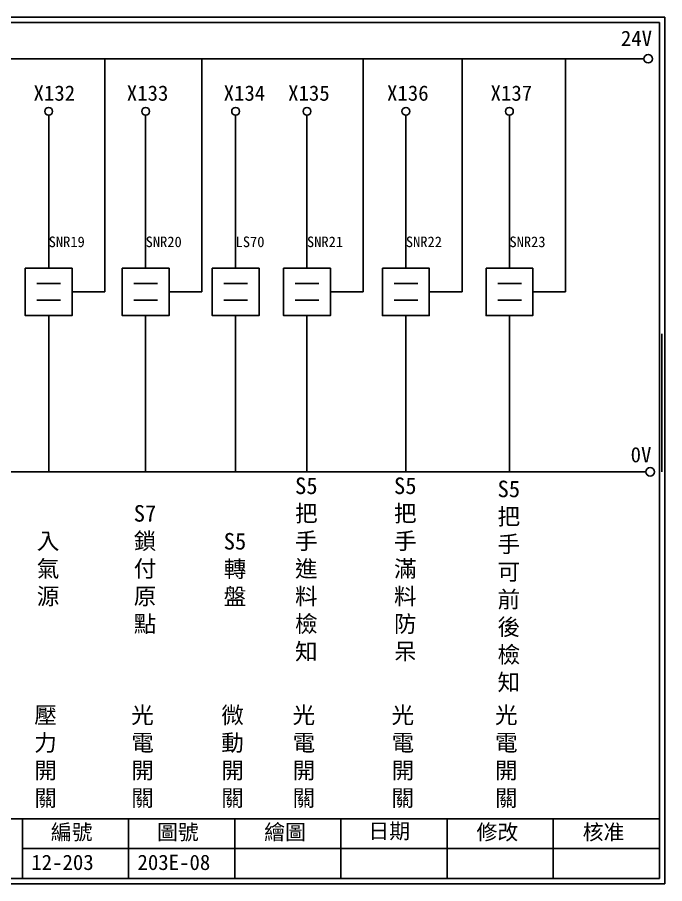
# Model space of a CAD drawing. Extents: x 325 to 612, y 3 to 207.
# Drawn here: x 459.9 to 612.3, y 3 to 207 of the extents above; entities that cross this region are included whole.
import ezdxf

# ---------------------------------------------------------------- set-up
doc = ezdxf.new("R2010")
doc.units = 0
doc.layers.get('0').update_dxf_attribs({"linetype": 'CONTINUOUS'})
doc.layers.add('圖框層', color=7, linetype='CONTINUOUS')
doc.layers.add('標尺寸層', color=3, linetype='CONTINUOUS')
doc.styles.add('CNS', font='romanc.shx', dxfattribs={"bigfont": 'chineset.shx'})
doc.styles.add('STSL', font='KAIU.TTF')

msp = doc.modelspace()

# ---------------------------------------------------------------- linework, layer by layer
for p, q in [((480.49, 142.31), (480.49, 197.22)), ((503.33, 142.31), (503.33, 197.22)), ((541.31, 142.31), (541.31, 197.22)), ((564.61, 142.31), (564.61, 197.22)), ((588.98, 142.31), (588.98, 197.22)), ((467.27, 147.89), (467.27, 183.91)), ((490.1, 147.89), (490.1, 183.91)), ((511.28, 147.89), (511.28, 183.91)), ((528.09, 147.89), (528.09, 183.91)), ((551.38, 147.89), (551.38, 183.91)), ((575.76, 147.89), (575.76, 183.91)), ((472.78, 142.31), (480.49, 142.31)), ((495.62, 142.31), (503.33, 142.31)), ((533.6, 142.31), (541.31, 142.31)), ((556.9, 142.31), (564.61, 142.31)), ((581.27, 142.31), (588.98, 142.31)), ((467.27, 136.73), (467.27, 99.96)), ((490.1, 136.73), (490.1, 99.96)), ((511.28, 136.73), (511.28, 99.96)), ((528.09, 136.73), (528.09, 99.96)), ((551.38, 136.73), (551.38, 99.96)), ((575.76, 136.73), (575.76, 99.96))]:
    msp.add_line(p, q)
for points in [[(461.75, 147.89), (472.78, 147.89), (472.78, 136.73), (461.75, 136.73)], [(484.59, 147.89), (495.62, 147.89), (495.62, 136.73), (484.59, 136.73)], [(505.77, 147.89), (516.8, 147.89), (516.8, 136.73), (505.77, 136.73)], [(522.57, 147.89), (533.6, 147.89), (533.6, 136.73), (522.57, 136.73)], [(545.87, 147.89), (556.9, 147.89), (556.9, 136.73), (545.87, 136.73)], [(570.25, 147.89), (581.27, 147.89), (581.27, 136.73), (570.25, 136.73)]]:
    msp.add_lwpolyline(points, close=True)
for centre in [(608.44, 197.22), (608.92, 99.96)]:
    msp.add_circle(centre, 1)
at = {"layer": '圖框層', "color": 7}
for p, q in [((612.32, 206.97), (325.32, 206.97)), ((612.32, 3), (612.32, 206.97)), ((611.07, 205.72), (326.57, 205.72)), ((611.07, 4.25), (611.07, 205.72)), ((326.57, 18.25), (611.07, 18.25)), ((461.07, 4.25), (461.07, 18.25)), ((486.07, 4.25), (486.07, 18.25)), ((511.07, 4.25), (511.07, 18.25)), ((536.07, 4.25), (536.07, 18.25)), ((561.07, 4.25), (561.07, 18.25)), ((586.07, 4.25), (586.07, 18.25)), ((461.07, 11.25), (611.07, 11.25)), ((326.57, 4.25), (611.07, 4.25)), ((325.32, 3), (612.32, 3))]:
    msp.add_line(p, q, dxfattribs=at)
at = {"layer": '標尺寸層', "color": 7}
for p, q in [((329.84, 197.22), (607.44, 197.22)), ((464.51, 144.34), (470.07, 144.34)), ((487.34, 144.34), (492.91, 144.34)), ((508.52, 144.34), (514.09, 144.34)), ((525.33, 144.34), (530.89, 144.34)), ((548.62, 144.34), (554.19, 144.34)), ((573, 144.34), (578.57, 144.34)), ((464.51, 140.37), (470.07, 140.37)), ((487.34, 140.37), (492.91, 140.37)), ((508.52, 140.37), (514.09, 140.37)), ((525.33, 140.37), (530.89, 140.37)), ((548.62, 140.37), (554.19, 140.37)), ((573, 140.37), (578.57, 140.37)), ((611.62, 132.46), (611.62, 99.96)), ((330.05, 99.96), (607.92, 99.96))]:
    msp.add_line(p, q, dxfattribs=at)
for centre in [(467.27, 184.83), (490.1, 184.83), (511.28, 184.83), (528.09, 184.83), (551.38, 184.83), (575.76, 184.83)]:
    msp.add_circle(centre, 0.92, dxfattribs=at)

# ---------------------------------------------------------------- texts
at = {"layer": '圖框層', "color": 4, "style": 'STSL'}
for s, height, p in [('24V', 3.6, (602, 200.22)), ('X132', 3.6, (463.7, 187.33)), ('X133', 3.6, (485.66, 187.33)), ('X134', 3.6, (508.47, 187.33)), ('X135', 3.6, (523.65, 187.33)), ('X136', 3.6, (546.94, 187.33)), ('X137', 3.6, (571.32, 187.33)), ('SNR19', 2.5, (467.27, 152.86)), ('SNR20', 2.5, (490.1, 152.86)), ('LS70', 2.5, (511.28, 152.86)), ('SNR21', 2.5, (528.09, 152.86)), ('SNR22', 2.5, (551.38, 152.86)), ('SNR23', 2.5, (575.76, 152.86)), ('0V', 3.6, (604.3, 102.2)), ('編號', 3.6, (467.78, 13.34)), ('圖號', 3.6, (492.78, 13.34)), ('繪圖', 3.6, (518.01, 13.34)), ('日期', 3.6, (542.54, 13.59)), ('修改', 3.6, (568.01, 13.34)), ('核准', 3.6, (593.01, 13.34)), ('12-203', 3.6, (463.18, 6.22)), ('203E-08', 3.6, (488.18, 6.22))]:
    msp.add_text(s, height=height, dxfattribs=at).set_placement(p)
at = {"layer": '標尺寸層', "color": 7, "char_height": 3.9, "width": 4.9608, "attachment_point": 5, "style": 'CNS'}
for s, insert in [('{\\fDFKai-SB|b0|i0|c136|p65;S5把手進料檢知}', (527.94, 76.97)), ('{\\fDFKai-SB|b0|i0|c136|p65;S5把手滿料防呆}', (551.24, 76.97)), ('{\\fDFKai-SB|b0|i0|c136|p65;S5把手可前後檢知}', (575.62, 72.98)), ('{\\fDFKai-SB|b0|i0|c136|p65;S7鎖付原點}', (489.96, 76.97)), ('{\\fDFKai-SB|b0|i0|c136|p65;入氣源}', (467.12, 76.97)), ('{\\fDFKai-SB|b0|i0|c136|p65;S5轉盤}', (511.14, 76.97)), ('{\\fDFKai-SB|b0|i0|c136|p65;壓力開關}', (466.54, 32.72)), ('{\\fDFKai-SB|b0|i0|c136|p65;光電開關}', (489.37, 32.72)), ('{\\fDFKai-SB|b0|i0|c136|p65;微動開關}', (510.56, 32.72)), ('{\\fDFKai-SB|b0|i0|c136|p65;光電開關}', (527.36, 32.72)), ('{\\fDFKai-SB|b0|i0|c136|p65;光電開關}', (550.66, 32.72)), ('{\\fDFKai-SB|b0|i0|c136|p65;光電開關}', (575.03, 32.72))]:
    msp.add_mtext(s, dxfattribs=dict(at, insert=insert))

doc.saveas('drawing.dxf')
